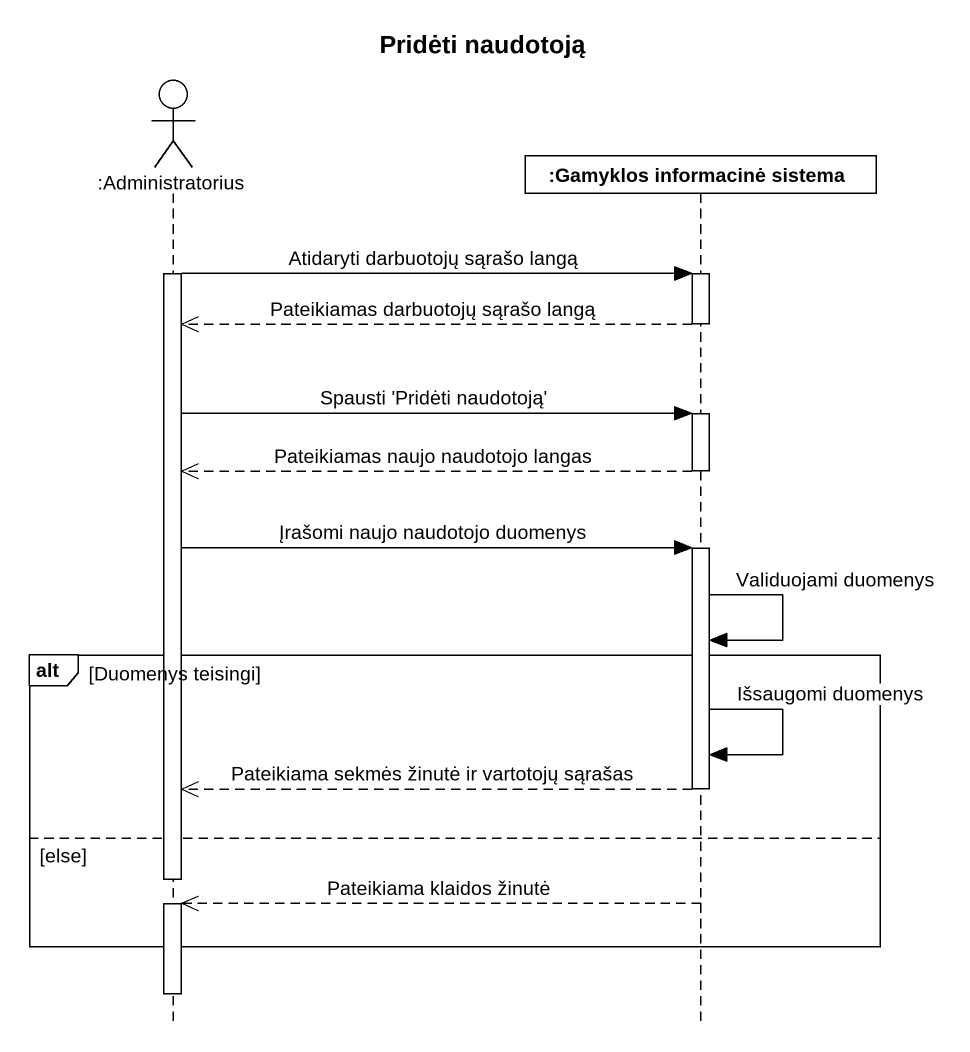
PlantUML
@startuml
title Pridėti naudotoją
hide footbox
actor ":Administratorius" as Administratorius
participant ":Gamyklos informacinė sistema" as Gamyklos_informacinė_sistema

activate Administratorius
Administratorius -> Gamyklos_informacinė_sistema : Atidaryti darbuotojų sąrašo langą
activate Gamyklos_informacinė_sistema
Gamyklos_informacinė_sistema -->> Administratorius : Pateikiamas darbuotojų sąrašo langą
deactivate Gamyklos_informacinė_sistema
Administratorius -> Gamyklos_informacinė_sistema : Spausti 'Pridėti naudotoją'
activate Gamyklos_informacinė_sistema
Gamyklos_informacinė_sistema -->> Administratorius : Pateikiamas naujo naudotojo langas
deactivate Gamyklos_informacinė_sistema
Administratorius -> Gamyklos_informacinė_sistema : Įrašomi naujo naudotojo duomenys
activate Gamyklos_informacinė_sistema
Gamyklos_informacinė_sistema -> Gamyklos_informacinė_sistema : Validuojami duomenys
alt Duomenys teisingi
  Gamyklos_informacinė_sistema -> Gamyklos_informacinė_sistema : Išsaugomi duomenys
  Gamyklos_informacinė_sistema -->> Administratorius : Pateikiama sekmės žinutė ir vartotojų sąrašas
  deactivate Gamyklos_informacinė_sistema
else else
  deactivate Administratorius
  Gamyklos_informacinė_sistema -->> Administratorius : Pateikiama klaidos žinutė
  activate Administratorius
end
deactivate Administratorius
@enduml
